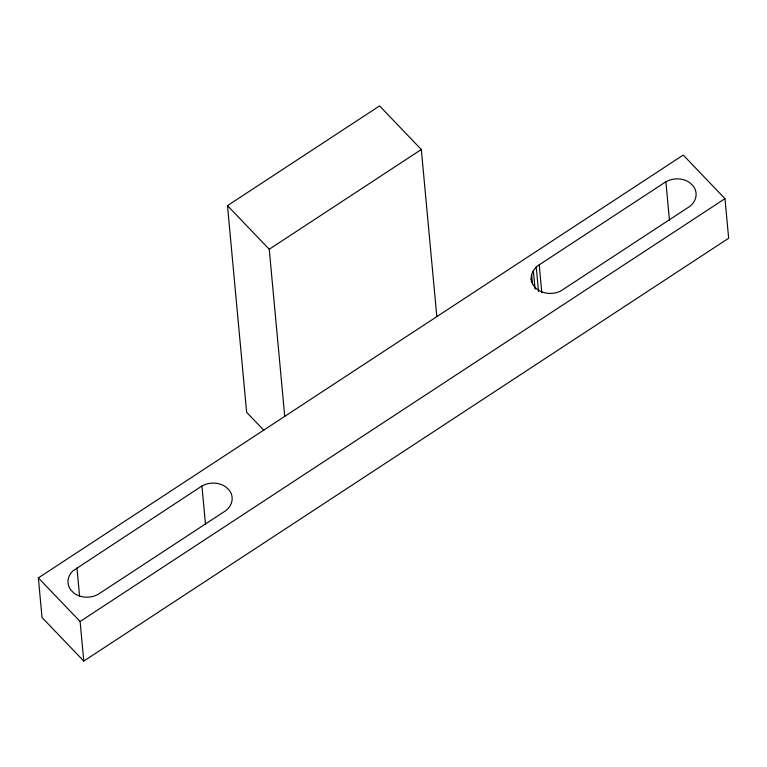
<?xml version="1.0" encoding="UTF-8"?>
<svg xmlns="http://www.w3.org/2000/svg" width="767" height="767" viewBox="0 0 767 767"><rect width="100%" height="100%" fill="white"/><g stroke="black" fill="none" stroke-linecap="round" stroke-linejoin="round"><path stroke-width="1.15" d="M531.186 278.785C531.013 273.052 534.426 267.779 539.22 264.826L665.89 181.769A19.635 16.049 -5.3 0 1 689.686 182.642L692.994 185.739A19.635 16.049 -5.3 0 1 687.136 208.135L561.396 290.578C550.754 296.887 532.653 292.63 531.186 278.785L531.512 282.275M263.838 430.297L246.648 412.349L227.473 205.642L379.56 105.923L421.323 149.507L436.826 316.627M284.739 416.356L269.236 249.237L421.323 149.507M38.35 577.915L683.215 155.068L724.978 198.653L728.65 238.24L83.785 661.077L42.022 617.493L38.35 577.915L80.113 621.5L83.785 661.077M201.932 485.99L73.057 570.763A19.635 16.049 -5.3 0 0 71.101 590.322L74.409 593.428A19.635 16.049 -5.3 0 0 98.205 594.3L223.178 512.356A19.635 16.049 -5.3 0 0 229.045 489.96L225.728 486.863A19.635 16.049 -5.3 0 0 201.932 485.99L205.498 524.407M80.113 621.5L724.978 198.653M227.473 205.642L269.236 249.237M665.89 181.769L669.457 220.187M539.22 264.826L541.809 292.764M536.248 267.05L538.511 291.498M533.333 270.588L535.059 289.217M531.608 274.586L532.471 283.905M76.959 567.935L79.547 595.873"/></g></svg>
